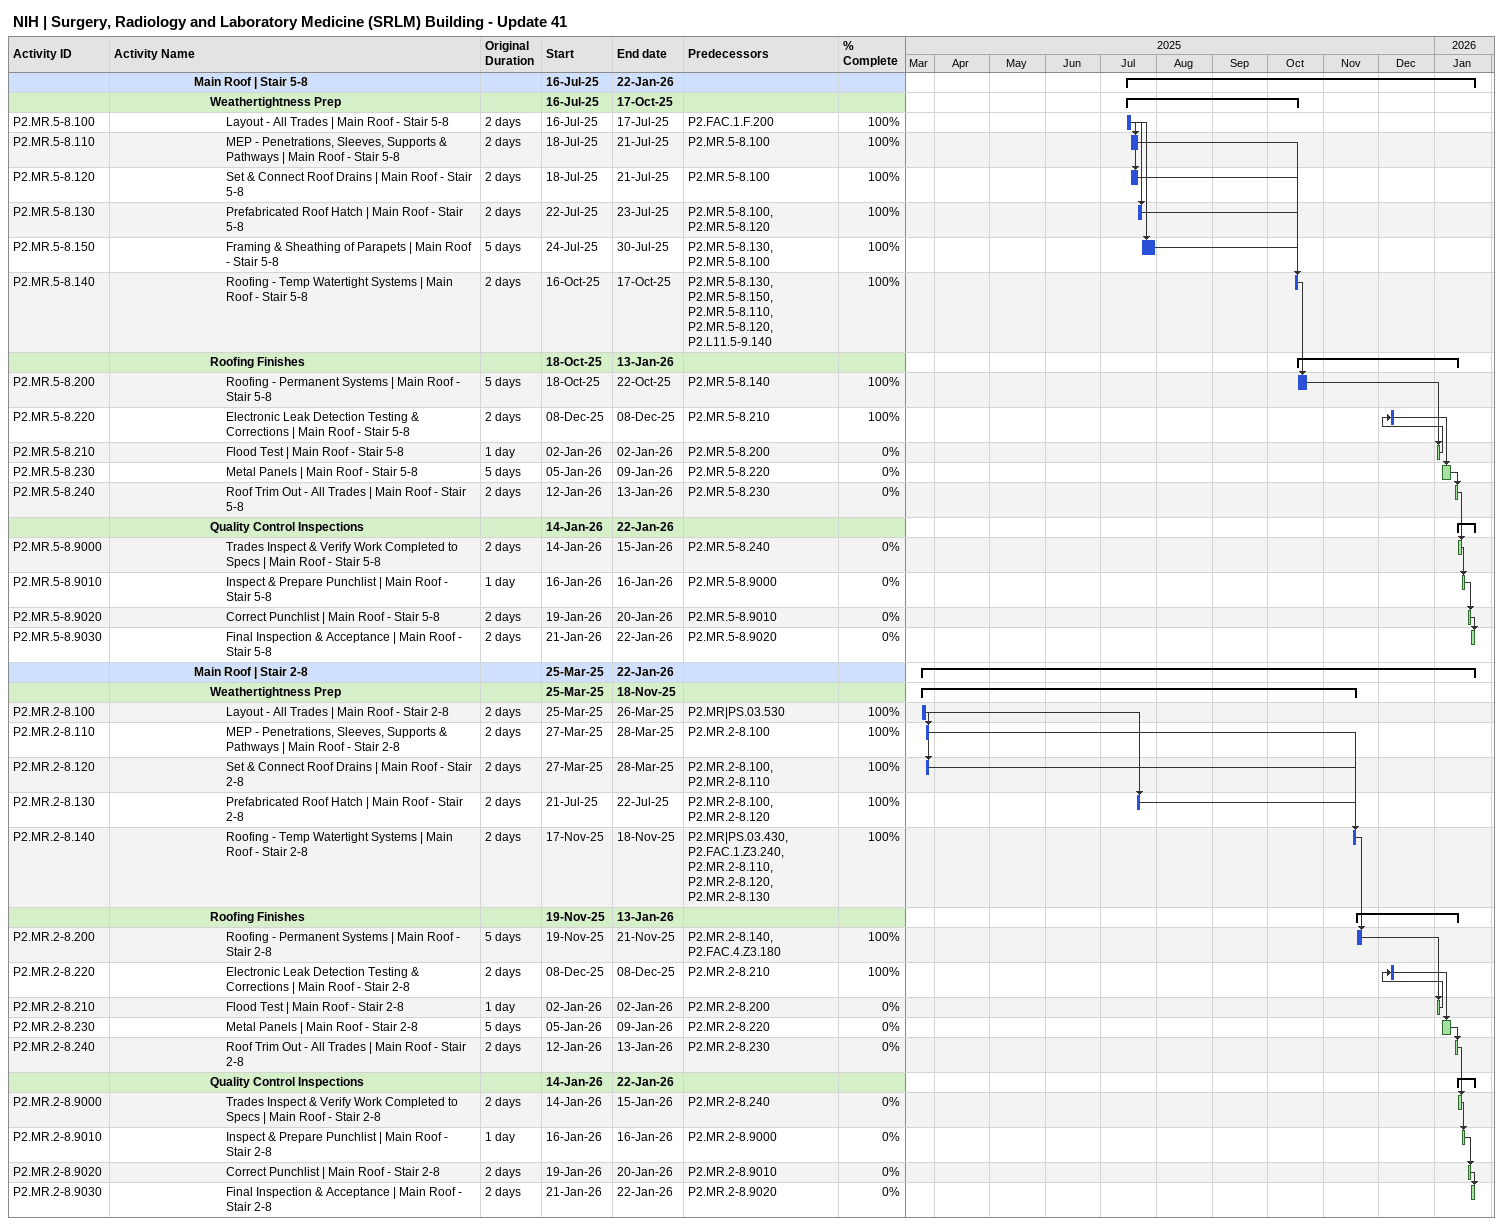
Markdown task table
NIH | Surgery, Radiology and Laboratory Medicine (SRLM) Building - Update 41

| ID | Level | Task | Original duration | Start | Finish | Predecessors | % complete |
|---|---|---|---|---|---|---|---|
|  | 6 | **Main Roof \| Stair 5-8** |  | 2025-07-16 | 2026-01-22 |  |  |
|  | 7 | **Weathertightness Prep** |  | 2025-07-16 | 2025-10-17 |  |  |
| P2.MR.5-8.100 | 8 | Layout - All Trades \| Main Roof - Stair 5-8 | 2d | 2025-07-16 | 2025-07-17 | P2.FAC.1.F.200 | 100 |
| P2.MR.5-8.110 | 8 | MEP - Penetrations, Sleeves, Supports & Pathways \| Main Roof - Stair 5-8 | 2d | 2025-07-18 | 2025-07-21 | P2.MR.5-8.100 | 100 |
| P2.MR.5-8.120 | 8 | Set & Connect Roof Drains \| Main Roof - Stair 5-8 | 2d | 2025-07-18 | 2025-07-21 | P2.MR.5-8.100 | 100 |
| P2.MR.5-8.130 | 8 | Prefabricated Roof Hatch \| Main Roof - Stair 5-8 | 2d | 2025-07-22 | 2025-07-23 | P2.MR.5-8.100, P2.MR.5-8.120 | 100 |
| P2.MR.5-8.150 | 8 | Framing & Sheathing of Parapets \| Main Roof - Stair 5-8 | 5d | 2025-07-24 | 2025-07-30 | P2.MR.5-8.130, P2.MR.5-8.100 | 100 |
| P2.MR.5-8.140 | 8 | Roofing - Temp Watertight Systems \| Main Roof - Stair 5-8 | 2d | 2025-10-16 | 2025-10-17 | P2.MR.5-8.130, P2.MR.5-8.150, P2.MR.5-8.110, P2.MR.5-8.120, P2.L11.5-9.140 | 100 |
|  | 7 | **Roofing Finishes** |  | 2025-10-18 | 2026-01-13 |  |  |
| P2.MR.5-8.200 | 8 | Roofing - Permanent Systems \| Main Roof - Stair 5-8 | 5d | 2025-10-18 | 2025-10-22 | P2.MR.5-8.140 | 100 |
| P2.MR.5-8.220 | 8 | Electronic Leak Detection Testing & Corrections \| Main Roof - Stair 5-8 | 2d | 2025-12-08 | 2025-12-08 | P2.MR.5-8.210 | 100 |
| P2.MR.5-8.210 | 8 | Flood Test \| Main Roof - Stair 5-8 | 1d | 2026-01-02 | 2026-01-02 | P2.MR.5-8.200 | 0 |
| P2.MR.5-8.230 | 8 | Metal Panels \| Main Roof - Stair 5-8 | 5d | 2026-01-05 | 2026-01-09 | P2.MR.5-8.220 | 0 |
| P2.MR.5-8.240 | 8 | Roof Trim Out - All Trades \| Main Roof - Stair 5-8 | 2d | 2026-01-12 | 2026-01-13 | P2.MR.5-8.230 | 0 |
|  | 7 | **Quality Control Inspections** |  | 2026-01-14 | 2026-01-22 |  |  |
| P2.MR.5-8.9000 | 8 | Trades Inspect & Verify Work Completed to Specs \| Main Roof - Stair 5-8 | 2d | 2026-01-14 | 2026-01-15 | P2.MR.5-8.240 | 0 |
| P2.MR.5-8.9010 | 8 | Inspect & Prepare Punchlist \| Main Roof - Stair 5-8 | 1d | 2026-01-16 | 2026-01-16 | P2.MR.5-8.9000 | 0 |
| P2.MR.5-8.9020 | 8 | Correct Punchlist \| Main Roof - Stair 5-8 | 2d | 2026-01-19 | 2026-01-20 | P2.MR.5-8.9010 | 0 |
| P2.MR.5-8.9030 | 8 | Final Inspection & Acceptance \| Main Roof - Stair 5-8 | 2d | 2026-01-21 | 2026-01-22 | P2.MR.5-8.9020 | 0 |
|  | 6 | **Main Roof \| Stair 2-8** |  | 2025-03-25 | 2026-01-22 |  |  |
|  | 7 | **Weathertightness Prep** |  | 2025-03-25 | 2025-11-18 |  |  |
| P2.MR.2-8.100 | 8 | Layout - All Trades \| Main Roof - Stair 2-8 | 2d | 2025-03-25 | 2025-03-26 | P2.MR\|PS.03.530 | 100 |
| P2.MR.2-8.110 | 8 | MEP - Penetrations, Sleeves, Supports & Pathways \| Main Roof - Stair 2-8 | 2d | 2025-03-27 | 2025-03-28 | P2.MR.2-8.100 | 100 |
| P2.MR.2-8.120 | 8 | Set & Connect Roof Drains \| Main Roof - Stair 2-8 | 2d | 2025-03-27 | 2025-03-28 | P2.MR.2-8.100, P2.MR.2-8.110 | 100 |
| P2.MR.2-8.130 | 8 | Prefabricated Roof Hatch \| Main Roof - Stair 2-8 | 2d | 2025-07-21 | 2025-07-22 | P2.MR.2-8.100, P2.MR.2-8.120 | 100 |
| P2.MR.2-8.140 | 8 | Roofing - Temp Watertight Systems \| Main Roof - Stair 2-8 | 2d | 2025-11-17 | 2025-11-18 | P2.MR\|PS.03.430, P2.FAC.1.Z3.240, P2.MR.2-8.110, P2.MR.2-8.120, P2.MR.2-8.130 | 100 |
|  | 7 | **Roofing Finishes** |  | 2025-11-19 | 2026-01-13 |  |  |
| P2.MR.2-8.200 | 8 | Roofing - Permanent Systems \| Main Roof - Stair 2-8 | 5d | 2025-11-19 | 2025-11-21 | P2.MR.2-8.140, P2.FAC.4.Z3.180 | 100 |
| P2.MR.2-8.220 | 8 | Electronic Leak Detection Testing & Corrections \| Main Roof - Stair 2-8 | 2d | 2025-12-08 | 2025-12-08 | P2.MR.2-8.210 | 100 |
| P2.MR.2-8.210 | 8 | Flood Test \| Main Roof - Stair 2-8 | 1d | 2026-01-02 | 2026-01-02 | P2.MR.2-8.200 | 0 |
| P2.MR.2-8.230 | 8 | Metal Panels \| Main Roof - Stair 2-8 | 5d | 2026-01-05 | 2026-01-09 | P2.MR.2-8.220 | 0 |
| P2.MR.2-8.240 | 8 | Roof Trim Out - All Trades \| Main Roof - Stair 2-8 | 2d | 2026-01-12 | 2026-01-13 | P2.MR.2-8.230 | 0 |
|  | 7 | **Quality Control Inspections** |  | 2026-01-14 | 2026-01-22 |  |  |
| P2.MR.2-8.9000 | 8 | Trades Inspect & Verify Work Completed to Specs \| Main Roof - Stair 2-8 | 2d | 2026-01-14 | 2026-01-15 | P2.MR.2-8.240 | 0 |
| P2.MR.2-8.9010 | 8 | Inspect & Prepare Punchlist \| Main Roof - Stair 2-8 | 1d | 2026-01-16 | 2026-01-16 | P2.MR.2-8.9000 | 0 |
| P2.MR.2-8.9020 | 8 | Correct Punchlist \| Main Roof - Stair 2-8 | 2d | 2026-01-19 | 2026-01-20 | P2.MR.2-8.9010 | 0 |
| P2.MR.2-8.9030 | 8 | Final Inspection & Acceptance \| Main Roof - Stair 2-8 | 2d | 2026-01-21 | 2026-01-22 | P2.MR.2-8.9020 | 0 |
